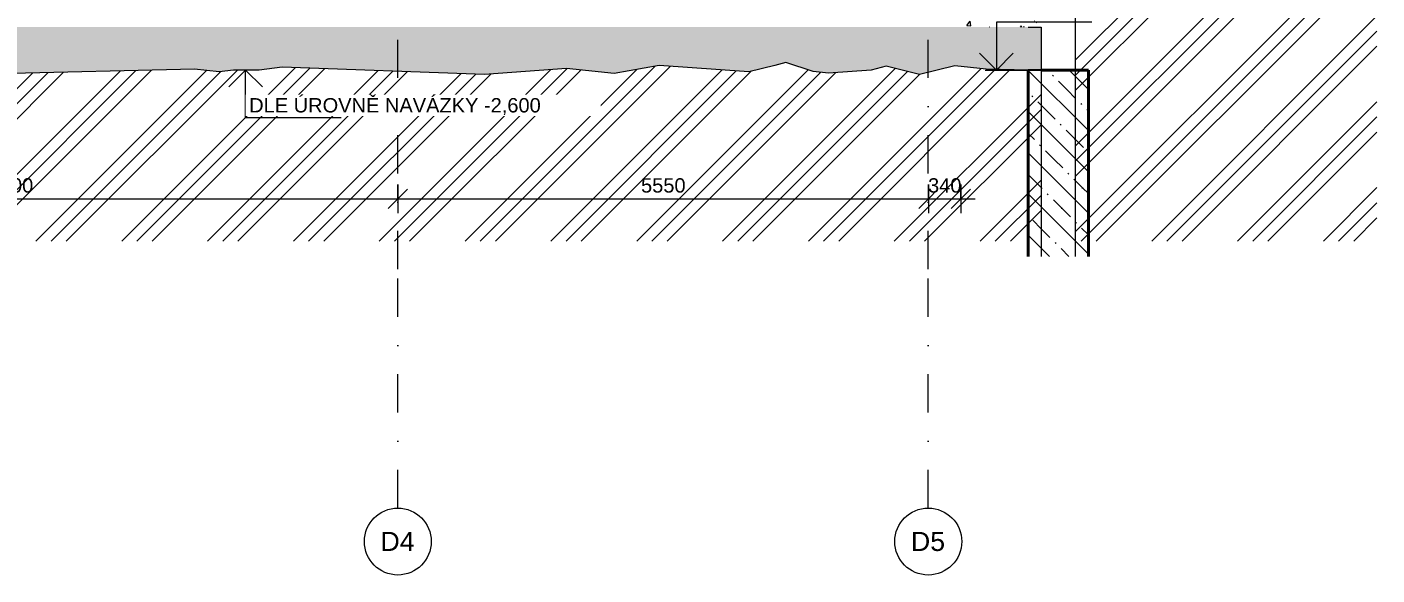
# Model space of a CAD drawing. Header units: millimetres. Extents: x 51291 to 245431, y -8645 to 72638.
# Drawn here: x 103619 to 117743, y -7883 to -2150 of the extents above; entities that cross this region are included whole.
import ezdxf

# ---------------------------------------------------------------- set-up
doc = ezdxf.new("R2010")
doc.units = ezdxf.units.MM
doc.linetypes.add('HA_DashDot_10mm-S3mm', pattern=[1000, 400, -300, 0, -300])
for name, color, linetype, lineweight in [('A-____-____-DIMS', 9, 'Continuous', 5), ('A-____-____-DIMS-100', 9, 'Continuous', 5), ('A-DETL-____-OTLN', 9, 'Continuous', 25), ('A-DETL-____-THIN', 9, 'Continuous', 9), ('A-DETL-____-WIDE', 9, 'Continuous', 40), ('A-DETL-GENF-OTLN', 9, 'Continuous', 9), ('G-____-____-DIMS', 9, 'Continuous', 5), ('S-GRID-____-IDEN', 9, 'Continuous', 9), ('S-GRID-____-OTLN', 9, 'Continuous', 5)]:
    doc.layers.add(name, color=color, linetype=linetype, lineweight=lineweight)
doc.styles.add('Arial', font='arial.ttf', dxfattribs={"height": 200})
doc.styles.add('Arial_1', font='arial.ttf', dxfattribs={"height": 150})
doc.dimstyles.new('Inner_Dimensions', dxfattribs={"dimscale": 304.8, "dimtxt": 153.03891, "dimasz": 0.656168, "dimexe": 0.492126, "dimexo": 0.0625, "dimgap": 0.065617, "dimtad": 1, "dimdec": 0, "dimzin": 0, "dimdsep": 46, "dimtxsty": 'Arial_1', "dimblk1": 'OBLIQUE', "dimblk2": 'OBLIQUE', "dimsah": 1, "dimcen": 0.09, "dimdle": 0.492126, "dimazin": 0, "dimtfac": 1, "dimtdec": 4, "dimtix": 1, "dimtmove": 0, "dimatfit": 3, "dimfxl": 0.492126, "dimfxlon": 1, "dimtvp": 1, "dimtolj": 1, "dimtzin": 0, "dimlwd": 9, "dimlwe": 9, "dimarcsym": 2})

# ---------------------------------------------------------------- blocks, each defined once
blk = doc.blocks.new('Grid - Radius 3_5mm-353793-ŘEZ D-D OBJEKT D')
at = {"layer": 'S-GRID-____-IDEN'}
blk.add_circle((-5402, -7533), 350, dxfattribs=at)
blk = doc.blocks.new('DIMBLOCK80-ŘEZ D-D OBJEKT D')
at = {"layer": 'A-____-____-DIMS-100', "lineweight": 9}
for p, q in [((99399, -3797), (99399, -4097)), ((99399, -3947), (99399, -3797)), ((107499, -3797), (107499, -4097)), ((107499, -3947), (107499, -3797)), ((99399, -3947), (99299, -4047)), ((99399, -3947), (99499, -3847)), ((99399, -3947), (107499, -3947)), ((107499, -3947), (107399, -4047)), ((107499, -3947), (107599, -3847))]:
    blk.add_line(p, q, dxfattribs=at)
at = {"layer": 'A-____-____-DIMS-100', "color": 0, "lineweight": 9, "insert": (103218, -3732), "char_height": 150, "width": 553.77, "attachment_point": 1, "line_spacing_factor": 0.941778, "style": 'Arial_1'}
blk.add_mtext('8100', dxfattribs=at)
blk = doc.blocks.new('_Oblique')
at = {"color": 0, "linetype": 'ByBlock', "lineweight": -2}
blk.add_line((-0.5, -0.5), (0.5, 0.5), dxfattribs=at)
blk = doc.blocks.new('DIMBLOCK81-ŘEZ D-D OBJEKT D')
at = {"layer": 'A-____-____-DIMS-100', "lineweight": 9}
for p, q in [((107499, -3797), (107499, -4097)), ((107499, -3947), (107499, -3797)), ((113049, -3797), (113049, -4097)), ((113049, -3947), (113049, -3797)), ((107499, -3947), (107399, -4047)), ((107499, -3947), (107599, -3847)), ((107499, -3947), (113049, -3947)), ((113049, -3947), (112949, -4047)), ((113049, -3947), (113149, -3847))]:
    blk.add_line(p, q, dxfattribs=at)
at = {"layer": 'A-____-____-DIMS-100', "color": 0, "lineweight": 9, "insert": (110043, -3732), "char_height": 150, "width": 553.77, "attachment_point": 1, "line_spacing_factor": 0.941778, "style": 'Arial_1'}
blk.add_mtext('5550', dxfattribs=at)
blk = doc.blocks.new('DIMBLOCK82-ŘEZ D-D OBJEKT D')
at = {"layer": 'A-____-____-DIMS-100', "lineweight": 9}
for p, q in [((113049, -3797), (113049, -4097)), ((113049, -3947), (113049, -3797)), ((113389, -3797), (113389, -4097)), ((113389, -3947), (113389, -3797)), ((113049, -3947), (112949, -4047)), ((113049, -3947), (113149, -3847)), ((113049, -3947), (113539, -3947)), ((113389, -3947), (113289, -4047)), ((113389, -3947), (113489, -3847))]:
    blk.add_line(p, q, dxfattribs=at)
at = {"layer": 'A-____-____-DIMS-100', "color": 0, "lineweight": 9, "insert": (113046, -3732), "char_height": 150, "width": 415.32, "attachment_point": 1, "line_spacing_factor": 0.941778, "style": 'Arial_1'}
blk.add_mtext('340', dxfattribs=at)
blk = doc.blocks.new('Spot Elevations - Flipped-794089-ŘEZ D-D OBJEKT D')
at = {"layer": 'G-____-____-DIMS', "lineweight": 9}
for p, q in [((5062, 11123), (5238, 11300)), ((5238, 11300), (5415, 11123)), ((5238, 10800), (5238, 11300)), ((6238, 10800), (5238, 10800))]:
    blk.add_line(p, q, dxfattribs=at)
blk = doc.blocks.new('Spot Elevations - Default-792506-ŘEZ D-D OBJEKT D')
at = {"layer": 'G-____-____-DIMS', "lineweight": 9}
for p, q in [((5929, -1150), (4929, -1150)), ((4929, -1150), (4929, -1650)), ((4752, -1473), (4929, -1650)), ((4929, -1650), (5106, -1473))]:
    blk.add_line(p, q, dxfattribs=at)

msp = doc.modelspace()

# ---------------------------------------------------------------- hatches: boundary and pattern name
at = {"layer": 'A-DETL-GENF-OTLN', "lineweight": 5}
h = msp.add_hatch(dxfattribs=at)
h.set_pattern_fill('FP_33', color=50, style=0, pattern_type=2)
h.set_pattern_definition([(45, (86778.3, 1865.4), (-449.013, 449.013), []), (45, (86937.05, 1865.4), (0, 898.026), []), (45, (86619.55, 1865.4), (0, 898.026), [])])
h.paths.add_polyline_path([(99842.4, -4390.7), (114228.6, -4390.7), (114228.6, -2600), (114093.6, -2600), (113653.1, -2590.5), (113325.9, -2556.1), (112957.2, -2648), (112607.9, -2560.9), (112451.2, -2600), (112003.4, -2631.7), (111844.2, -2615), (111558.9, -2522.3), (111170.8, -2619.1), (110233.1, -2553.5), (109760.4, -2636.9), (109263.1, -2584.6), (108405.3, -2645.4), (106286.6, -2571.4), (106048.4, -2600), (105778.7, -2600), (105628.2, -2618.1), (105369.6, -2590.9), (101870.7, -2675.6), (101755, -2537.7), (101253.9, -2600), (100633.9, -2645.9), (100333.2, -2536.5), (99748.2, -2598.8), (99440.9, -2600), (98840.9, -3200), (98328.4, -4225), (94598.4, -4225), (94085.9, -3200), (84548.6, -3200), (84548.6, -4390.7), (98840.9, -4390.7)])
h.paths.add_polyline_path([(117743.2, -4390.7), (117743.2, 1482.7), (117197.7, 1501.8), (117197.7, 1493.5), (117479.6, 1488.6), (117388.7, 449.5), (117388.7, 250), (116688.6, 250), (116688.6, 451.2), (116607.9, 1374.2), (115670.5, 1374.2), (114474.5, 1415.9), (114258.6, 1200), (114588.6, 1200), (114588.6, -4390.7), (114723.6, -4390.7)])
h.paths.add_polyline_path([(81941.7, -4390.7), (84248.6, -4390.7), (84248.6, -500), (84548.6, -500), (82978.8, 1069.8), (82878.1, 1068.7), (82797.7, 150), (82797.7, -50), (82146.1, -50), (82146.1, 151.2), (82068.5, 1038), (81941.7, 1033.6), (81941.7, -4359.2)])
h.paths.add_polyline_path([(82596.1, 150), (82597.7, 150), (82597.7, 1276.6), (82596.1, 1276.5), (82596.1, 449.5)])
h.paths.add_polyline_path([(82316.1, 150), (82316.1, 1046.6), (82307.5, 1046.3), (82307.5, 150)])
h = msp.add_hatch(dxfattribs=at)
h.set_pattern_fill('FP_34', color=8, style=0, pattern_type=2)
h.set_pattern_definition([(50, (86778.3, 1865.4), (537.945, -47.064), [56.25, -618.75]), (355, (86778.3, 1865.4), (-104.064, 564.144), [45, -495]), (100.451, (86823.13, 1861.5), (433.886, 517.077), [47.805, -525.857]), (46.184, (86778.3, 2015.4), (800.43, -124.142), [84.375, -928.125]), (96.636, (86845, 2005.06), (700.992, 730.593), [71.708, -788.785]), (351.184, (86778.3, 2015.4), (701, 730.586), [67.5, -742.5]), (21, (86853.3, 1977.9), (447.68, -301.964), [56.25, -618.75]), (326, (86853.3, 1977.9), (182.487, 543.863), [45, -495]), (71.451, (86890.6, 1952.74), (630.169, 241.893), [47.805, -525.857]), (37.5, (86778.3, 1865.4), (9.1199, 249.6704), [3.353, -485.647, 3.353, -499.147, -496.875]), (37.5, (86778.3, 1865.4), (9.1199, 249.6704), [-991.5, 3.353, -493.522]), (7.5, (86778.3, 1865.4), (197.3022, 295.8088), [3.353, -283.147, 3.353, -474.397, -189.375]), (7.5, (86778.3, 1865.4), (197.3022, 295.8088), [-764.25, 3.353, -186.022]), (327.5, (86611.05, 1865.4), (400.3668, -16.9162), [3.353, -184.147, 3.353, -581.647, -776.25]), (327.5, (86611.05, 1865.4), (400.3668, -16.9162), [-772.5, 3.353, -772.897]), (317.5, (86536.05, 1865.4), (437.3896, 75.0787), [3.353, -240.397, 3.353, -385.147, -551.25]), (317.5, (86536.05, 1865.4), (437.3896, 75.0787), [-632.25, 3.353, -547.897])])
h.paths.add_polyline_path([(114093.6, -2150), (114228.6, -2150), (114228.6, 1200), (114258.6, 1200), (114474.5, 1415.9), (113833.7, 1438.3), (113833.7, 1230), (113783.7, 1230), (113783.7, 1320), (113683.7, 1220), (113683.7, 1150), (113388.6, 1150), (113388.6, 450), (113308.6, 449.5), (113308.6, -2150), (113653.1, -2150)])
h = msp.add_hatch(dxfattribs=at)
h.set_pattern_fill('FP_36', color=50, style=0, pattern_type=2)
h.set_pattern_definition([(45, (86778.3, 1865.4), (41.43221, 151.91765), [195.313, -39.063, 3.353, -35.71])])
h.paths.add_polyline_path([(95948.4, -2750), (96098.4, -2600), (99230.9, -2600), (99748.2, -2598.8), (100333.2, -2536.5), (100633.9, -2645.9), (101253.9, -2600), (101755, -2537.7), (101870.7, -2675.6), (105369.6, -2590.9), (105628.2, -2618.1), (105778.7, -2600), (106048.4, -2600), (106286.6, -2571.4), (108405.3, -2645.4), (109263.1, -2584.6), (109760.4, -2636.9), (110233.1, -2553.5), (111170.8, -2619.1), (111558.9, -2522.3), (111844.2, -2615), (112003.4, -2631.7), (112451.2, -2600), (112607.9, -2560.9), (112957.2, -2648), (113325.9, -2556.1), (113653.1, -2590.5), (114093.6, -2600), (114228.6, -2600), (114228.6, -2150), (95528.4, -2150), (95528.4, -2650), (95498.4, -2650), (95498.4, -2750)])
h = msp.add_hatch(dxfattribs=at)
h.set_pattern_fill('FP_28', color=50, style=0, pattern_type=2)
h.set_pattern_definition([(315, (86778.3, 1865.4), (215.526, 215.526), []), (315, (86778.3, 2068.6), (215.526, 215.526), [127, -76.2, 12.7, -76.2, -127]), (315, (86778.3, 2068.6), (215.526, 215.526), [-292.1, 127, 0])])
h.paths.add_polyline_path([(114093.6, -4551.3), (114723.6, -4551.3), (114723.6, -2600), (114093.6, -2600)])

# ---------------------------------------------------------------- linework, layer by layer
at = {"layer": 'A-DETL-____-OTLN'}
msp.add_line((114228.6, -2600), (114093.6, -2600), dxfattribs=at)
at = {"layer": 'A-DETL-____-THIN'}
for p, q in [((114588.6, -2600), (114588.6, 1200)), ((114093.6, -2150), (114228.6, -2150)), ((114228.6, -2150), (114228.6, -2600)), ((111558.9, -2522.3), (111442.5, -2551.3)), ((111844.2, -2615), (111558.9, -2522.3)), ((105369.6, -2590.9), (101870.7, -2675.6)), ((105628.2, -2618.1), (105369.6, -2590.9)), ((105778.7, -2600), (105628.2, -2618.1)), ((106048.4, -2600), (105778.7, -2600)), ((106286.6, -2571.4), (106048.4, -2600)), ((108405.3, -2645.4), (106286.6, -2571.4)), ((109263.1, -2584.6), (108405.3, -2645.4)), ((109760.4, -2636.9), (109263.1, -2584.6)), ((110233.1, -2553.5), (109760.4, -2636.9)), ((111170.8, -2619.1), (110233.1, -2553.5)), ((111442.5, -2551.3), (111170.8, -2619.1)), ((112003.4, -2631.7), (111844.2, -2615)), ((112451.2, -2600), (112003.4, -2631.7)), ((112607.9, -2560.9), (112451.2, -2600)), ((112957.2, -2648), (112607.9, -2560.9)), ((113325.9, -2556.1), (112957.2, -2648)), ((113653.1, -2590.5), (113325.9, -2556.1)), ((113643.6, -2600), (114093.6, -2600)), ((114093.6, -2600), (113653.1, -2590.5)), ((114228.6, -2600), (114228.6, -4551.3)), ((114588.6, -4551.3), (114588.6, -2600))]:
    msp.add_line(p, q, dxfattribs=at)
at = {"layer": 'A-DETL-____-WIDE'}
for p, q in [((114093.6, -2600), (114093.6, -4551.3)), ((114723.6, -2600), (114228.6, -2600)), ((114723.6, -4551.3), (114723.6, -2600))]:
    msp.add_line(p, q, dxfattribs=at)
at = {"layer": 'S-GRID-____-OTLN', "linetype": 'HA_DashDot_10mm-S3mm', "lineweight": 9}
for p, q in [((107498.6, -4682.8), (107498.6, 12950.5)), ((113048.6, -4682.8), (113048.6, 12950.5)), ((107498.6, -7182.8), (107498.6, -4682.8)), ((113048.6, -7182.8), (113048.6, -4682.8))]:
    msp.add_line(p, q, dxfattribs=at)

# ---------------------------------------------------------------- block references
at = {"layer": 'G-____-____-DIMS', "lineweight": 9}
for name, p in [('Spot Elevations - Default-792506-ŘEZ D-D OBJEKT D', (108832.3, -950)), ('Spot Elevations - Flipped-794089-ŘEZ D-D OBJEKT D', (100668.1, -13900))]:
    msp.add_blockref(name, p, dxfattribs=at)
at = {"layer": 'S-GRID-____-IDEN'}
for p in [(112900.4, 0), (118450.4, 0)]:
    msp.add_blockref('Grid - Radius 3_5mm-353793-ŘEZ D-D OBJEKT D', p, dxfattribs=at)

# ---------------------------------------------------------------- texts
at = {"layer": 'S-GRID-____-IDEN', "lineweight": 5, "char_height": 200, "width": 440.928, "attachment_point": 1, "style": 'Arial'}
for s, insert in [('D4', (107316.9, -7431.4)), ('D5', (112866.9, -7431.4))]:
    msp.add_mtext(s, dxfattribs=dict(at, insert=insert))

# ---------------------------------------------------------------- dimensions: what is measured, and where the dimension line sits
at = {"layer": 'A-____-____-DIMS', "lineweight": 9}
for base, p1, p2, override, picture, middle in [((107498.6, -3946.9), (99398.6, -3796.9), (107498.6, -3796.9), {"dimpost": '<>', "dimfxl": 8100}, 'DIMBLOCK80-ŘEZ D-D OBJEKT D', (103448.6, -3850.4)), ((113048.6, -3946.9), (107498.6, -3796.9), (113048.6, -3796.9), {"dimpost": '<>', "dimfxl": 5550}, 'DIMBLOCK81-ŘEZ D-D OBJEKT D', (110273.6, -3850.4))]:
    dim = msp.add_linear_dim(base=base, p1=p1, p2=p2, dimstyle='Inner_Dimensions', override=override, dxfattribs=at)
    dim.commit()
    dim.dimension.update_dxf_attribs({"geometry": picture, "text_midpoint": middle})
dim = msp.add_linear_dim(base=(113388.6, -3946.9), p1=(113048.6, -3796.9), p2=(113388.6, -3796.9), angle=0, dimstyle='Inner_Dimensions', override={"dimpost": '<>', "dimfxl": 339.999981}, dxfattribs=at)
dim.commit()
dim.dimension.update_dxf_attribs({"geometry": 'DIMBLOCK82-ŘEZ D-D OBJEKT D', "text_midpoint": (113218.6, -3850.3)})

# ---------------------------------------------------------------- next in the draw order: texts
at = {"layer": 'G-____-____-DIMS', "lineweight": 9, "insert": (105943, -2893.8), "char_height": 150, "width": 3639.787, "attachment_point": 1, "line_spacing_factor": 0.941778, "style": 'Arial_1', "bg_fill": 3, "box_fill_scale": 1.25, "bg_fill_color": 256, "bg_fill_true_color": 13158600, "bg_fill_transparency": 0}
msp.add_mtext('DLE ÚROVNĚ NAVÁZKY -2,600', dxfattribs=at)

doc.saveas('drawing.dxf')
